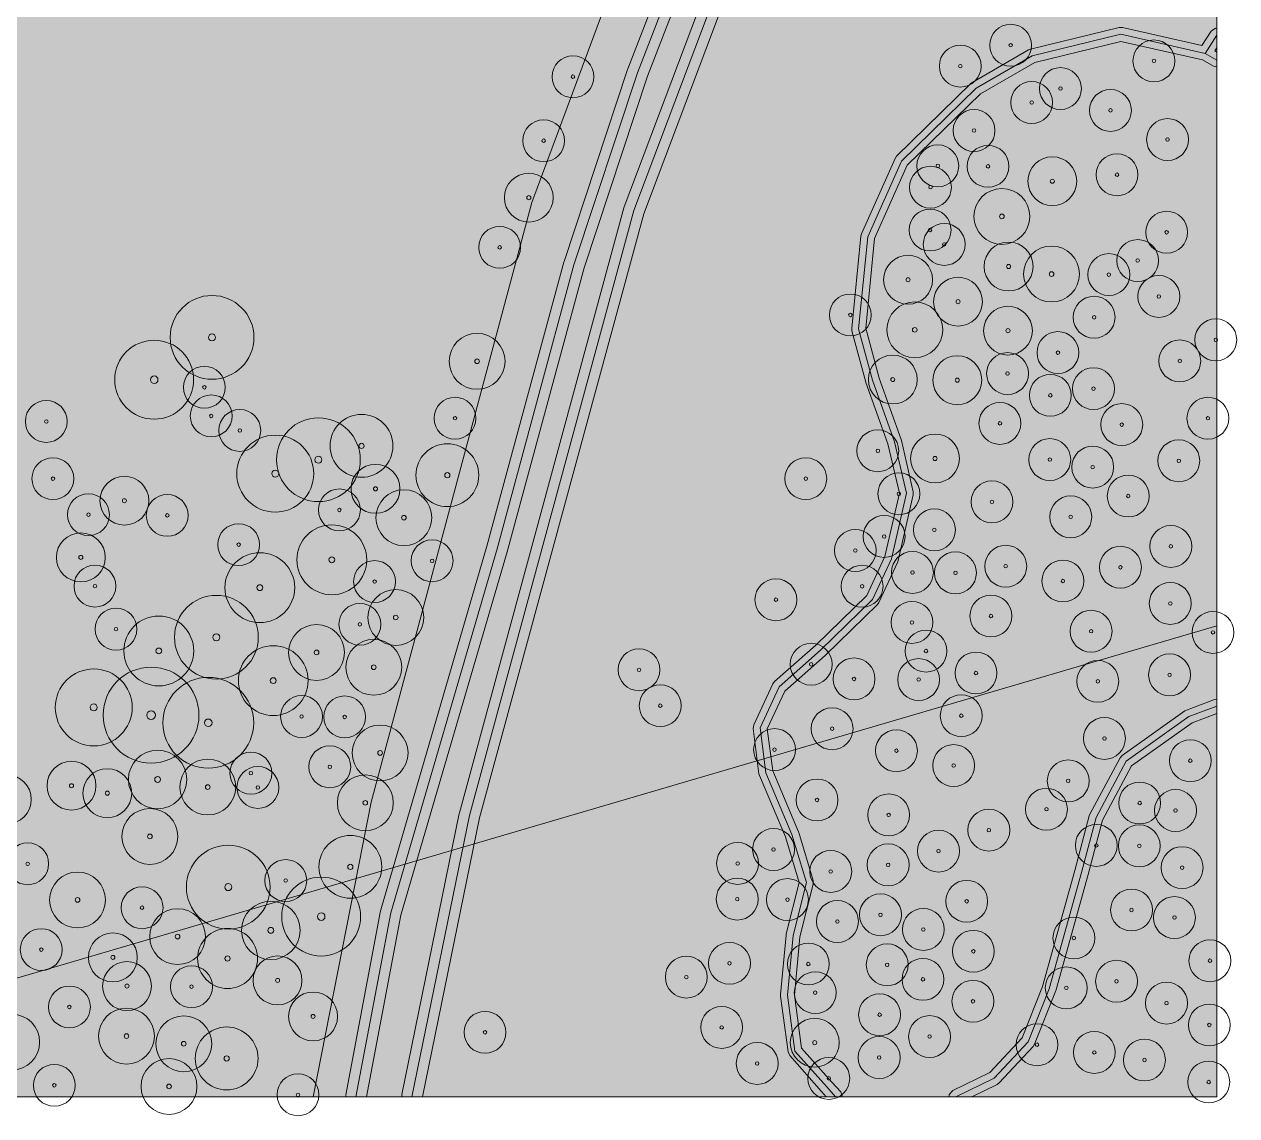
# Model space of a CAD drawing. Header units: metres. Extents: x -6 to 971, y -3 to 1031.
# Drawn here: x 793.9 to 967.6, y -2.7 to 153.6 of the extents above; entities that cross this region are included whole.
import ezdxf

# ---------------------------------------------------------------- set-up
doc = ezdxf.new("R2010")
doc.units = ezdxf.units.M
doc.header["$MEASUREMENT"] = 0
for name, color, linetype, lineweight, true_color in [('TPX_FRAME_PROJECT', 7, 'CONTINUOUS', 0, 0x000000), ('TPX_RAILWAYS_AXES', 7, 'CONTINUOUS', 0, 0x464646), ('TPX_ROADS_AXES', 7, 'CONTINUOUS', 0, 0x323232), ('TPX_ROADS_CONTOURS', 7, 'CONTINUOUS', 0, 0x646464), ('TPX_ROADS_HATCH', 7, 'CONTINUOUS', 0, 0xc8c8c8), ('TPX_VEGETATION_GREEN_SPACES', 7, 'CONTINUOUS', 0, 0x58ba48), ('TPX_VEGETATION_GREEN_SPACES_HATCH', 7, 'CONTINUOUS', 0, 0x58ba48), ('TPX_VEGETATION_TREES_INDIVIDUAL', 7, 'CONTINUOUS', 0, 0x136734)]:
    doc.layers.add(name, color=color, linetype=linetype, lineweight=lineweight, true_color=true_color)

# ---------------------------------------------------------------- blocks, each defined once
blk = doc.blocks.new('TREETR004_CR045')
at = {"layer": 'TPX_VEGETATION_TREES_INDIVIDUAL'}
for radius in [4.5, 0.375]:
    blk.add_circle((0, 0, 0.04), radius, dxfattribs=at)
blk = doc.blocks.new('TREETR006_CR069')
at = {"layer": 'TPX_VEGETATION_TREES_INDIVIDUAL'}
for radius in [6.86, 0.625]:
    blk.add_circle((0, 0, 0.04), radius, dxfattribs=at)
blk = doc.blocks.new('TREETR004_CR050')
at = {"layer": 'TPX_VEGETATION_TREES_INDIVIDUAL'}
for radius in [5, 0.417]:
    blk.add_circle((0, 0, 0.04), radius, dxfattribs=at)
blk = doc.blocks.new('TREETR003_CR040')
at = {"layer": 'TPX_VEGETATION_TREES_INDIVIDUAL'}
for radius in [4, 0.333]:
    blk.add_circle((0, 0, 0.04), radius, dxfattribs=at)
blk = doc.blocks.new('TREETR004_CR042')
at = {"layer": 'TPX_VEGETATION_TREES_INDIVIDUAL'}
for radius in [4.19, 0.417]:
    blk.add_circle((0, 0, 0.04), radius, dxfattribs=at)
blk = doc.blocks.new('TREETR003_CR035')
at = {"layer": 'TPX_VEGETATION_TREES_INDIVIDUAL'}
for radius in [3.5, 0.292]:
    blk.add_circle((0, 0, 0.04), radius, dxfattribs=at)
blk = doc.blocks.new('TREETR005_CR065')
at = {"layer": 'TPX_VEGETATION_TREES_INDIVIDUAL'}
for radius in [6.5, 0.542]:
    blk.add_circle((0, 0, 0.04), radius, dxfattribs=at)
blk = doc.blocks.new('TREETR005_CR060')
at = {"layer": 'TPX_VEGETATION_TREES_INDIVIDUAL'}
for radius in [6, 0.5]:
    blk.add_circle((0, 0, 0.04), radius, dxfattribs=at)
blk = doc.blocks.new('TREETR005_CR057')
at = {"layer": 'TPX_VEGETATION_TREES_INDIVIDUAL'}
for radius in [5.65, 0.542]:
    blk.add_circle((0, 0, 0.04), radius, dxfattribs=at)
blk = doc.blocks.new('TREETR003_CR030')
at = {"layer": 'TPX_VEGETATION_TREES_INDIVIDUAL'}
for radius in [3, 0.25]:
    blk.add_circle((0, 0, 0.04), radius, dxfattribs=at)
blk = doc.blocks.new('TREETR005_CR055')
at = {"layer": 'TPX_VEGETATION_TREES_INDIVIDUAL'}
for radius in [5.51, 0.5]:
    blk.add_circle((0, 0, 0.04), radius, dxfattribs=at)
blk = doc.blocks.new('TREETR004_CR043')
at = {"layer": 'TPX_VEGETATION_TREES_INDIVIDUAL'}
for radius in [4.3, 0.375]:
    blk.add_circle((0, 0, 0.04), radius, dxfattribs=at)

msp = doc.modelspace()

# ---------------------------------------------------------------- hatches: boundary and pattern name
at = {"layer": 'TPX_ROADS_HATCH'}
for points in [[(898.42, 52.98), (898.35, 52.71), (899.18, 46.25), (899.25, 45.99), (902.97, 37.22), (904.93, 30.66), (903.09, 23.3), (903.06, 23.15), (902.26, 14.62), (902.27, 14.4), (903.34, 6.41), (903.58, 5.88), (908.14, 0.72), (908.8, 0), (911.15, 0), (910.9, 0.68), (909.63, 2.06), (905.28, 6.97), (904.26, 14.55), (905.05, 22.89), (906.94, 30.44), (906.93, 30.97), (904.87, 37.84), (904.83, 37.95), (901.15, 46.64), (900.37, 52.68), (902.88, 58.08), (908.67, 63.17), (908.71, 63.2), (916.15, 70.47), (916.36, 70.77), (919.06, 76.6), (919.13, 76.8), (921.29, 86.18), (921.29, 86.63), (919.59, 93.98), (919.55, 94.09), (916.4, 102.89), (914.47, 110.03), (915.74, 122.88), (920.42, 133.37), (930.91, 143.62), (938.69, 148.1), (951.04, 151.12), (962.71, 148.45), (964.28, 147.55), (964.78, 147.49), (964.78, 149.57), (964.49, 149.74), (964.78, 150.18), (964.78, 152.96), (964.57, 153), (963.94, 152.57), (962.62, 150.53), (951.25, 153.12), (950.79, 153.12), (938.07, 150), (937.81, 149.9), (929.8, 145.29), (929.6, 145.14), (918.89, 134.66), (918.67, 134.36), (913.85, 123.55), (913.77, 123.24), (912.47, 110.04), (912.5, 109.68), (914.48, 102.33), (914.51, 102.25), (917.65, 93.47), (919.29, 86.4), (917.2, 77.35), (914.62, 71.77), (907.33, 64.65), (901.4, 59.44), (901.15, 59.11), (898.44, 53.26), (898.42, 52.98)], [(926.94, 0.9), (926.43, 0.33), (926.45, 0), (929.67, 0), (933.29, 1.75), (933.58, 1.97), (938.47, 7.19), (938.67, 7.5), (941.67, 15.07), (941.7, 15.17), (946.36, 31.84), (948.41, 39.61), (952.56, 47.38), (961.24, 53.53), (964.78, 54.86), (964.78, 56.85), (964.43, 56.86), (960.41, 55.35), (960.19, 55.23), (951.21, 48.88), (950.91, 48.53), (946.59, 40.45), (946.5, 40.23), (944.43, 32.37), (939.79, 15.76), (936.88, 8.42), (932.25, 3.47), (926.94, 0.9)]]:
    msp.add_hatch(color=256, dxfattribs=at).paths.add_polyline_path(points)
at = {"layer": 'TPX_VEGETATION_GREEN_SPACES_HATCH'}
for points in [[(579.28, 100.82), (560.86, 3.47), (572.24, 0), (835.32, 0), (843.61, 42.18), (866.65, 128.06), (941.82, 330.11), (947.05, 342.39), (930.01, 361.35), (918.49, 376.39), (909.42, 388.64), (902.55, 404.03), (900.29, 414.66), (898.48, 427.53), (895.45, 438.15), (888.23, 449.36), (882.56, 456.1), (874.06, 462.2), (866.7, 467.23), (858.8, 470.47), (849.22, 474.15), (841.61, 476.16), (827.8, 477.23), (810.37, 478.26), (792.15, 480.71), (778.56, 484.36), (767.41, 489.49), (753.68, 497.52), (745.63, 503.22), (740.29, 508.21), (736.78, 517.99), (730.88, 534.74), (723.44, 551.53), (717.3, 559.62), (710.98, 567.1), (705.48, 570.68), (701.95, 566.81), (673.03, 500.26), (637.57, 424.2), (625.09, 399.92), (614.9, 384.61), (600.45, 367.16), (609.32, 365.78), (616.83, 367.92), (623.97, 368.96), (632.4, 363.36), (639.8, 358), (646.74, 357.99), (650.39, 358.16), (648.64, 343.2), (637.44, 318.75), (601, 177.65), (579.28, 100.82)], [(843.61, 42.18), (835.32, 0), (964.78, 0), (964.78, 363.32), (950.7, 347.24), (947.05, 342.39), (941.82, 330.11), (866.65, 128.06), (843.61, 42.18)]]:
    msp.add_hatch(color=256, dxfattribs=at).paths.add_polyline_path(points)

# ---------------------------------------------------------------- linework, layer by layer
at = {"layer": 'TPX_FRAME_PROJECT', "elevation": 0}
msp.add_lwpolyline([(0, 0), (964.78, 0), (964.78, 1022.85), (0, 1022.85)], close=True, dxfattribs=at)
at = {"layer": 'TPX_RAILWAYS_AXES', "elevation": 0.03}
msp.add_lwpolyline([(734.89, 0), (964.78, 67.42)], dxfattribs=at)
at = {"layer": 'TPX_ROADS_AXES', "elevation": 0.03}
for points in [[(849.47, 0), (857.71, 40.26), (863.11, 60.11), (881.27, 126.9), (929.87, 255.74), (937.97, 277.22), (959.35, 333.88), (961.9, 339.72), (964.78, 346.32)], [(954.09, 344.91), (951.64, 329.25), (938.09, 291.79), (881.79, 146.62), (872.68, 119.11), (861.67, 78.43), (846.43, 26.32), (841.45, 0)], [(899.34, 52.84), (902.06, 58.69), (908.01, 63.92), (915.45, 71.19), (918.16, 77.02), (920.31, 86.4), (918.61, 93.76), (915.45, 102.59), (913.46, 109.94), (914.76, 123.14), (919.59, 133.95), (930.3, 144.42), (938.31, 149.03), (951.03, 152.15), (963.08, 149.4), (964.78, 148.42)], [(964.78, 152.02), (963.08, 149.4)], [(964.78, 55.92), (960.76, 54.42), (951.79, 48.06), (947.47, 39.98), (945.4, 32.11), (940.74, 15.44), (937.74, 7.87), (932.85, 2.65), (927.38, 0)], [(910.16, 0), (908.89, 1.39), (904.33, 6.54), (903.26, 14.53), (904.06, 23.06), (905.97, 30.69), (903.91, 37.56), (900.17, 46.38), (899.34, 52.84)]]:
    msp.add_lwpolyline(points, dxfattribs=at)
at = {"layer": 'TPX_ROADS_CONTOURS', "elevation": 0.03}
for points in [[(936.69, 292.31), (880.39, 147.16), (880.36, 147.09), (871.26, 119.58), (871.23, 119.5), (860.22, 78.83), (844.99, 26.74), (844.95, 26.6), (839.98, 0.28), (840.04, 0), (842.98, 0), (847.89, 25.97), (863.11, 78), (863.11, 78.03), (874.12, 118.68), (883.2, 146.12), (939.49, 291.24)], [(928.47, 256.27), (879.87, 127.43), (879.83, 127.29), (861.66, 60.51), (856.27, 40.65), (856.24, 40.56), (848, 0.3), (848.06, 0), (851, 0), (859.17, 39.91), (864.56, 59.72), (882.7, 126.44), (931.33, 255.38)]]:
    msp.add_lwpolyline(points, dxfattribs=at)
for points in [[(898.42, 52.98), (898.35, 52.71), (899.18, 46.25), (899.25, 45.99), (902.97, 37.22), (904.93, 30.66), (903.09, 23.3), (903.06, 23.15), (902.26, 14.62), (902.27, 14.4), (903.34, 6.41), (903.58, 5.88), (908.14, 0.72), (908.8, 0), (911.15, 0), (910.9, 0.68), (909.63, 2.06), (905.28, 6.97), (904.26, 14.55), (905.05, 22.89), (906.94, 30.44), (906.93, 30.97), (904.87, 37.84), (904.83, 37.95), (901.15, 46.64), (900.37, 52.68), (902.88, 58.08), (908.67, 63.17), (908.71, 63.2), (916.15, 70.47), (916.36, 70.77), (919.06, 76.6), (919.13, 76.8), (921.29, 86.18), (921.29, 86.63), (919.59, 93.98), (919.55, 94.09), (916.4, 102.89), (914.47, 110.03), (915.74, 122.88), (920.42, 133.37), (930.91, 143.62), (938.69, 148.1), (951.04, 151.12), (962.71, 148.45), (964.28, 147.55), (964.78, 147.49), (964.78, 149.57), (964.49, 149.74), (964.78, 150.18), (964.78, 152.96), (964.57, 153), (963.94, 152.57), (962.62, 150.53), (951.25, 153.12), (950.79, 153.12), (938.07, 150), (937.81, 149.9), (929.8, 145.29), (929.6, 145.14), (918.89, 134.66), (918.67, 134.36), (913.85, 123.55), (913.77, 123.24), (912.47, 110.04), (912.5, 109.68), (914.48, 102.33), (914.51, 102.25), (917.65, 93.47), (919.29, 86.4), (917.2, 77.35), (914.62, 71.77), (907.33, 64.65), (901.4, 59.44), (901.15, 59.11), (898.44, 53.26)], [(926.94, 0.9), (926.43, 0.33), (926.45, 0), (929.67, 0), (933.29, 1.75), (933.58, 1.97), (938.47, 7.19), (938.67, 7.5), (941.67, 15.07), (941.7, 15.17), (946.36, 31.84), (948.41, 39.61), (952.56, 47.38), (961.24, 53.53), (964.78, 54.86), (964.78, 56.85), (964.43, 56.86), (960.41, 55.35), (960.19, 55.23), (951.21, 48.88), (950.91, 48.53), (946.59, 40.45), (946.5, 40.23), (944.43, 32.37), (939.79, 15.76), (936.88, 8.42), (932.25, 3.47)]]:
    msp.add_lwpolyline(points, close=True, dxfattribs=at)
at = {"layer": 'TPX_VEGETATION_GREEN_SPACES', "elevation": 0}
msp.add_lwpolyline([(572.24, 0), (835.32, 0), (843.61, 42.18), (866.65, 128.06), (941.82, 330.11), (947.05, 342.39), (930.01, 361.35), (918.49, 376.39), (909.42, 388.64), (902.55, 404.03), (900.29, 414.66), (898.48, 427.53), (895.45, 438.15), (888.23, 449.36), (882.56, 456.1), (874.06, 462.2), (866.7, 467.23)], dxfattribs=at)
msp.add_lwpolyline([(843.61, 42.18), (835.32, 0), (964.78, 0), (964.78, 363.32), (950.7, 347.24), (947.05, 342.39), (941.82, 330.11), (866.65, 128.06)], close=True, dxfattribs=at)

# ---------------------------------------------------------------- block references
at = {"layer": 'TPX_VEGETATION_TREES_INDIVIDUAL'}
for name, p in [('TREETR003_CR030', (935.24, 150.56, 0.04)), ('TREETR003_CR030', (955.76, 148.32, 0.04)), ('TREETR003_CR030', (928.02, 147.57, 0.04)), ('TREETR003_CR030', (872.54, 146.05, 0.04)), ('TREETR003_CR030', (942.37, 144.36, 0.04)), ('TREETR003_CR030', (938.24, 142.36, 0.04)), ('TREETR003_CR030', (949.53, 141.23, 0.04)), ('TREETR003_CR030', (929.99, 138.35, 0.04)), ('TREETR003_CR030', (868.34, 136.89, 0.04)), ('TREETR003_CR030', (957.71, 137.06, 0.04)), ('TREETR003_CR030', (924.8, 133.29, 0.04)), ('TREETR003_CR030', (931.99, 133.22, 0.04)), ('TREETR003_CR035', (941.21, 131.09, 0.04)), ('TREETR003_CR030', (950.47, 132.02, 0.04)), ('TREETR003_CR035', (866.21, 128.74, 0.04)), ('TREETR003_CR030', (923.75, 130.23, 0.04)), ('TREETR003_CR040', (933.98, 126.05, 0.04)), ('TREETR003_CR030', (923.69, 124.1, 0.04)), ('TREETR003_CR030', (957.58, 123.78, 0.04)), ('TREETR003_CR030', (862.04, 121.62, 0.04)), ('TREETR003_CR030', (925.72, 122.04, 0.04)), ('TREETR003_CR035', (934.94, 118.88, 0.04)), ('TREETR003_CR040', (941.09, 117.8, 0.04)), ('TREETR003_CR030', (953.43, 119.73, 0.04)), ('TREETR003_CR035', (920.54, 116.98, 0.04)), ('TREETR003_CR030', (949.3, 117.72, 0.04)), ('TREETR003_CR035', (927.7, 113.84, 0.04)), ('TREETR003_CR030', (956.46, 114.59, 0.04)), ('TREETR005_CR060', (820.83, 108.73, 0.04)), ('TREETR003_CR030', (912.27, 111.94, 0.04)), ('TREETR003_CR040', (921.5, 109.81, 0.04)), ('TREETR003_CR035', (934.85, 109.69, 0.04)), ('TREETR003_CR030', (947.19, 111.61, 0.04)), ('TREETR003_CR030', (964.62, 108.38, 0.04)), ('TREETR003_CR030', (942.01, 106.55, 0.04)), ('TREETR005_CR057', (812.55, 102.67, 0.04)), ('TREETR003_CR040', (858.8, 105.3, 0.04)), ('TREETR003_CR030', (959.46, 105.36, 0.04)), ('TREETR003_CR035', (918.35, 102.69, 0.04)), ('TREETR003_CR035', (927.59, 102.6, 0.04)), ('TREETR003_CR030', (934.79, 103.55, 0.04)), ('TREETR003_CR030', (819.73, 101.58, 0.04)), ('TREETR003_CR030', (947.1, 101.39, 0.04)), ('TREETR003_CR030', (940.92, 100.43, 0.04)), ('TREETR003_CR030', (797.09, 96.69, 0.04)), ('TREETR003_CR030', (820.72, 97.48, 0.04)), ('TREETR003_CR030', (855.64, 97.15, 0.04)), ('TREETR003_CR030', (933.7, 96.41, 0.04)), ('TREETR003_CR030', (951.15, 96.24, 0.04)), ('TREETR003_CR030', (963.49, 97.15, 0.04)), ('TREETR003_CR030', (824.81, 95.4, 0.04)), ('TREETR004_CR045', (842.25, 93.19, 0.04)), ('TREETR005_CR060', (836.07, 91.21, 0.04)), ('TREETR005_CR055', (829.89, 89.22, 0.04)), ('TREETR003_CR030', (916.2, 92.49, 0.04)), ('TREETR003_CR035', (924.4, 91.39, 0.04)), ('TREETR003_CR030', (940.84, 91.23, 0.04)), ('TREETR003_CR030', (959.32, 91.06, 0.04)), ('TREETR004_CR045', (854.54, 88.99, 0.04)), ('TREETR003_CR030', (946.99, 90.15, 0.04)), ('TREETR003_CR030', (798.04, 88.5, 0.04)), ('TREETR003_CR035', (844.25, 87.04, 0.04)), ('TREETR003_CR030', (905.89, 88.5, 0.04)), ('TREETR003_CR035', (808.28, 85.34, 0.04)), ('TREETR003_CR030', (919.22, 86.33, 0.04)), ('TREETR003_CR030', (952.08, 86.01, 0.04)), ('TREETR003_CR030', (839.08, 84.02, 0.04)), ('TREETR003_CR040', (848.32, 82.91, 0.04)), ('TREETR003_CR030', (932.56, 85.18, 0.04)), ('TREETR003_CR030', (803.13, 83.34, 0.04)), ('TREETR003_CR030', (814.42, 83.24, 0.04)), ('TREETR003_CR030', (943.84, 83.03, 0.04)), ('TREETR003_CR030', (924.31, 81.17, 0.04)), ('TREETR003_CR030', (824.65, 79.05, 0.04)), ('TREETR004_CR050', (837.99, 76.88, 0.04)), ('TREETR003_CR030', (917.11, 80.22, 0.04)), ('TREETR003_CR030', (958.18, 78.8, 0.04)), ('TREETR003_CR035', (802.04, 77.22, 0.04)), ('TREETR003_CR030', (912.98, 78.21, 0.04)), ('TREETR003_CR030', (852.36, 76.74, 0.04)), ('TREETR003_CR030', (934.53, 75.96, 0.04)), ('TREETR003_CR030', (950.96, 75.81, 0.04)), ('TREETR004_CR050', (827.68, 72.89, 0.04)), ('TREETR003_CR030', (844.12, 73.76, 0.04)), ('TREETR003_CR030', (921.17, 75.07, 0.04)), ('TREETR003_CR030', (927.33, 75.01, 0.04)), ('TREETR003_CR030', (942.72, 73.84, 0.04)), ('TREETR003_CR030', (804.06, 73.11, 0.04)), ('TREETR003_CR030', (913.96, 73.09, 0.04)), ('TREETR003_CR030', (901.61, 71.16, 0.04)), ('TREETR003_CR030', (958.1, 70.63, 0.04)), ('TREETR005_CR060', (821.45, 65.79, 0.04)), ('TREETR003_CR040', (847.15, 68.62, 0.04)), ('TREETR003_CR030', (932.41, 68.83, 0.04)), ('TREETR003_CR030', (807.08, 66.95, 0.04)), ('TREETR003_CR030', (842.01, 67.64, 0.04)), ('TREETR003_CR030', (921.1, 67.91, 0.04)), ('TREETR003_CR030', (946.76, 66.65, 0.04)), ('TREETR003_CR030', (964.22, 66.48, 0.04)), ('TREETR004_CR050', (813.21, 63.83, 0.04)), ('TREETR003_CR040', (835.81, 63.61, 0.04)), ('TREETR003_CR030', (923.11, 63.81, 0.04)), ('TREETR004_CR050', (829.6, 59.58, 0.04)), ('TREETR003_CR040', (844, 61.49, 0.04)), ('TREETR003_CR030', (906.66, 61.92, 0.04)), ('TREETR003_CR030', (882, 61.13, 0.04)), ('TREETR003_CR030', (912.8, 59.82, 0.04)), ('TREETR003_CR030', (922.05, 59.73, 0.04)), ('TREETR003_CR030', (930.27, 60.67, 0.04)), ('TREETR003_CR030', (958, 60.41, 0.04)), ('TREETR005_CR055', (803.89, 55.74, 0.04)), ('TREETR006_CR069', (812.1, 54.64, 0.04)), ('TREETR003_CR030', (947.72, 59.48, 0.04)), ('TREETR005_CR065', (820.3, 53.54, 0.04)), ('TREETR003_CR030', (833.66, 54.44, 0.04)), ('TREETR003_CR030', (839.83, 54.38, 0.04)), ('TREETR003_CR030', (885.04, 55.99, 0.04)), ('TREETR003_CR030', (928.16, 54.56, 0.04)), ('TREETR003_CR030', (909.66, 52.69, 0.04)), ('TREETR003_CR030', (948.67, 51.3, 0.04)), ('TREETR003_CR040', (844.91, 49.22, 0.04)), ('TREETR003_CR030', (901.41, 49.7, 0.04)), ('TREETR003_CR030', (918.87, 49.54, 0.04)), ('TREETR003_CR030', (927.07, 47.42, 0.04)), ('TREETR003_CR030', (960.97, 48.11, 0.04)), ('TREETR004_CR042', (813.04, 45.43, 0.04)), ('TREETR003_CR030', (826.4, 46.33, 0.04)), ('TREETR003_CR030', (837.7, 47.24, 0.04)), ('TREETR003_CR035', (800.7, 44.53, 0.04)), ('TREETR003_CR035', (805.83, 43.46, 0.04)), ('TREETR003_CR040', (820.22, 44.34, 0.04)), ('TREETR003_CR030', (827.4, 44.28, 0.04)), ('TREETR003_CR030', (943.48, 45.22, 0.04)), ('TREETR003_CR035', (791.44, 42.57, 0.04)), ('TREETR003_CR040', (842.79, 42.08, 0.04)), ('TREETR003_CR030', (907.5, 42.49, 0.04)), ('TREETR003_CR030', (940.36, 41.16, 0.04)), ('TREETR003_CR030', (953.72, 42.05, 0.04)), ('TREETR003_CR030', (958.85, 40.98, 0.04)), ('TREETR003_CR030', (917.76, 40.35, 0.04)), ('TREETR003_CR040', (811.93, 37.27, 0.04)), ('TREETR003_CR030', (932.11, 38.17, 0.04)), ('TREETR003_CR030', (901.27, 35.4, 0.04)), ('TREETR003_CR030', (947.5, 35.98, 0.04)), ('TREETR003_CR030', (953.66, 35.92, 0.04)), ('TREETR004_CR045', (840.65, 32.91, 0.04)), ('TREETR003_CR030', (924.9, 35.17, 0.04)), ('TREETR003_CR030', (794.43, 33.35, 0.04)), ('TREETR005_CR060', (823.16, 30.01, 0.04)), ('TREETR003_CR030', (896.12, 33.4, 0.04)), ('TREETR003_CR030', (909.46, 32.25, 0.04)), ('TREETR003_CR030', (917.69, 33.2, 0.04)), ('TREETR003_CR030', (959.8, 32.8, 0.04)), ('TREETR003_CR030', (831.39, 30.95, 0.04)), ('TREETR003_CR040', (801.57, 28.17, 0.04)), ('TREETR005_CR057', (836.47, 25.79, 0.04)), ('TREETR003_CR030', (896.07, 28.29, 0.04)), ('TREETR003_CR030', (810.81, 27.06, 0.04)), ('TREETR003_CR030', (903.26, 28.22, 0.04)), ('TREETR003_CR030', (928.94, 27.98, 0.04)), ('TREETR003_CR030', (952.55, 26.73, 0.04)), ('TREETR004_CR042', (829.26, 23.82, 0.04)), ('TREETR003_CR030', (910.42, 25.09, 0.04)), ('TREETR003_CR030', (916.59, 26.05, 0.04)), ('TREETR003_CR030', (958.7, 25.65, 0.04)), ('TREETR003_CR040', (815.9, 22.92, 0.04)), ('TREETR003_CR030', (922.73, 23.95, 0.04)), ('TREETR003_CR030', (944.29, 22.72, 0.04)), ('TREETR003_CR030', (796.37, 21.06, 0.04)), ('TREETR003_CR035', (806.63, 19.94, 0.04)), ('TREETR004_CR043', (823.06, 19.79, 0.04)), ('TREETR003_CR030', (929.89, 20.82, 0.04)), ('TREETR003_CR030', (894.96, 19.1, 0.04)), ('TREETR003_CR030', (906.25, 19, 0.04)), ('TREETR003_CR030', (917.55, 18.89, 0.04)), ('TREETR003_CR030', (963.78, 19.47, 0.04)), ('TREETR003_CR035', (808.65, 15.84, 0.04)), ('TREETR003_CR035', (830.22, 16.65, 0.04)), ('TREETR003_CR030', (888.77, 17.12, 0.04)), ('TREETR003_CR030', (922.67, 16.8, 0.04)), ('TREETR003_CR030', (950.4, 16.53, 0.04)), ('TREETR003_CR030', (817.89, 15.75, 0.04)), ('TREETR003_CR030', (907.24, 14.9, 0.04)), ('TREETR003_CR030', (943.2, 15.58, 0.04)), ('TREETR003_CR030', (800.4, 12.85, 0.04)), ('TREETR003_CR030', (929.83, 13.66, 0.04)), ('TREETR003_CR030', (957.56, 13.4, 0.04)), ('TREETR003_CR035', (835.31, 11.49, 0.04)), ('TREETR003_CR030', (916.46, 11.74, 0.04)), ('TREETR003_CR040', (808.58, 8.68, 0.04)), ('TREETR003_CR030', (859.94, 9.22, 0.04)), ('TREETR003_CR030', (893.84, 9.92, 0.04)), ('TREETR003_CR030', (963.69, 10.27, 0.04)), ('TREETR003_CR040', (792.14, 7.82, 0.04)), ('TREETR003_CR040', (816.78, 7.58, 0.04)), ('TREETR003_CR035', (907.17, 7.74, 0.04)), ('TREETR003_CR030', (923.62, 8.61, 0.04)), ('TREETR003_CR030', (939.01, 7.44, 0.04)), ('TREETR004_CR045', (822.93, 5.48, 0.04)), ('TREETR003_CR030', (947.22, 6.34, 0.04)), ('TREETR003_CR030', (898.93, 4.76, 0.04)), ('TREETR003_CR030', (916.4, 5.61, 0.04)), ('TREETR003_CR030', (954.4, 5.25, 0.04)), ('TREETR003_CR040', (814.67, 1.47, 0.04)), ('TREETR003_CR030', (909.18, 2.62, 0.04)), ('TREETR003_CR030', (798.24, 1.63, 0.04)), ('TREETR003_CR030', (963.61, 2.1, 0.04)), ('TREETR003_CR030', (833.15, 0.27, 0.04))]:
    msp.add_blockref(name, p, dxfattribs=at)

doc.saveas('drawing.dxf')
